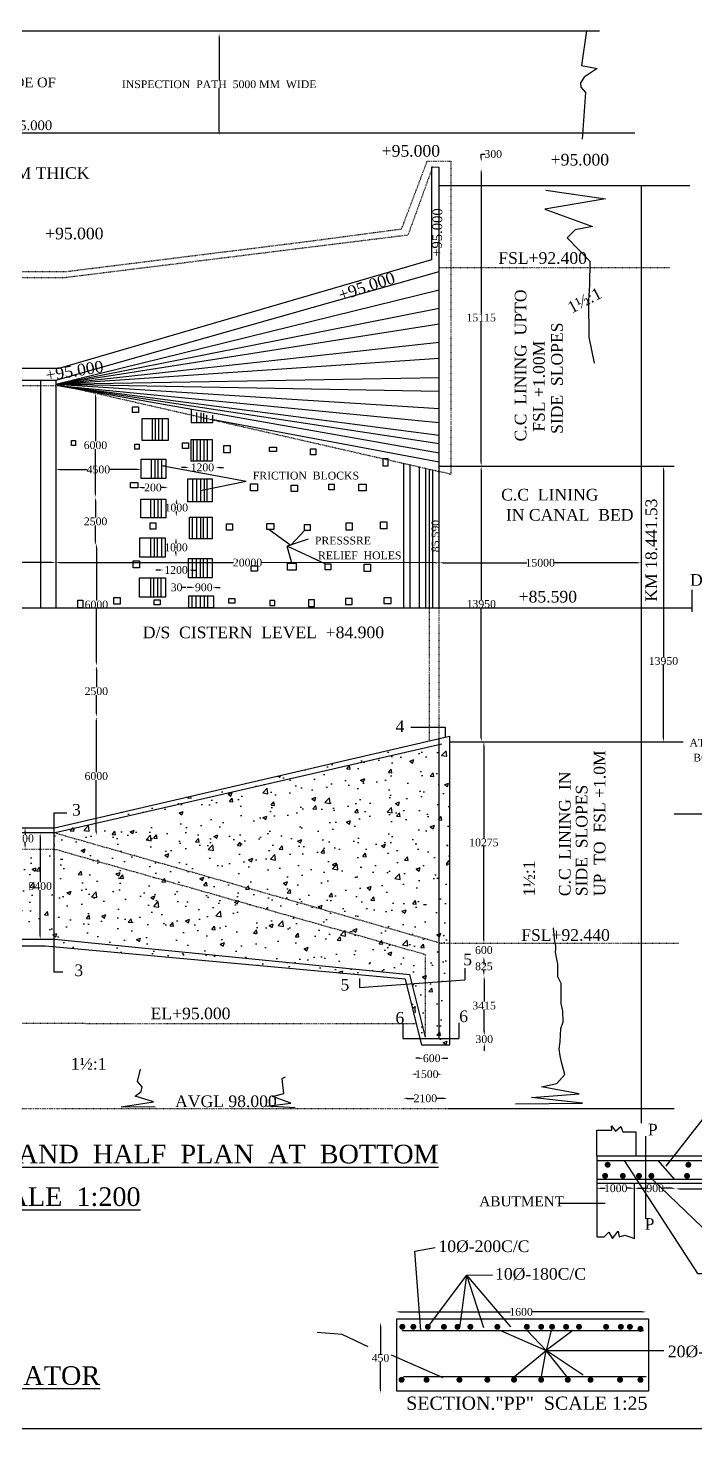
# Model space of a CAD drawing. Header units: millimetres. Extents: x 4336 to 90516, y 1888 to 56787.
# Drawn here: x 29597 to 46788, y 1888 to 37980 of the extents above; entities that cross this region are included whole.
import ezdxf

# ---------------------------------------------------------------- set-up
doc = ezdxf.new("R2010")
doc.units = ezdxf.units.MM
doc.header["$MEASUREMENT"] = 0
doc.header["$PDMODE"] = 66
doc.header["$PDSIZE"] = 170
doc.linetypes.add('ACAD_ISO03W100', pattern=[30, 12, -18])
for name, color, linetype in [('DIM', 5, 'Continuous'), ('DOT LINE', 3, 'ACAD_ISO03W100'), ('DWG. LINE', 1, 'Continuous'), ('HATCH', 2, 'Continuous'), ('TEXT', 7, 'Continuous')]:
    doc.layers.add(name, color=color, linetype=linetype)
doc.layers.add('TITLE', color=7, linetype='Continuous', lineweight=30)
doc.styles.get("Standard").update_dxf_attribs({"font": 'TIMES.TTF', "height": 200})
doc.dimstyles.get("Standard").update_dxf_attribs({"dimtxt": 200, "dimasz": 100, "dimexe": 0.18, "dimexo": 0.0625, "dimgap": 0.09, "dimtad": 0, "dimtih": 1, "dimtoh": 1, "dimdec": 1, "dimzin": 0, "dimdsep": 46, "dimtxsty": 'Standard', "dimcen": 0.09, "dimse1": 1, "dimse2": 1, "dimclrd": 5, "dimclre": 5, "dimclrt": 4, "dimadec": 0, "dimazin": 0, "dimtfac": 1, "dimtdec": 1, "dimtofl": 0, "dimtmove": 0, "dimatfit": 3, "dimfxl": 1, "dimtolj": 1, "dimtzin": 0, "dimarcsym": 0})

# ---------------------------------------------------------------- blocks, each defined once
blk = doc.blocks.new('*D50')
at = {"layer": 'Defpoints', "color": 0}
for p in [(26978, 24207), (30310, 24212), (30310, 24212)]:
    blk.add_point(p, dxfattribs=at)
at = {"layer": 'DIM', "color": 5, "lineweight": -2}
for p, q in [((27078, 24207), (28361, 24209)), ((30211, 24211), (28928, 24210))]:
    blk.add_line(p, q, dxfattribs=at)
at = {"layer": 'DIM', "color": 5}
for points in [[(27078, 24224), (27079, 24190), (26978, 24207)], [(30210, 24228), (30211, 24195), (30310, 24212)]]:
    blk.add_solid(points, dxfattribs=at)
at = {"layer": 'DIM', "color": 4, "insert": (28644, 24209), "char_height": 200, "attachment_point": 5}
blk.add_mtext('\\A1;6980', dxfattribs=at)
blk = doc.blocks.new('*D67')
at = {"layer": 'Defpoints', "color": 0}
for p in [(29520, 17374), (29521, 16829), (29522, 16829)]:
    blk.add_point(p, dxfattribs=at)
at = {"layer": 'DIM', "color": 5, "lineweight": -2}
for p, q in [((29520, 17274), (29520, 17203)), ((29521, 16929), (29521, 17000))]:
    blk.add_line(p, q, dxfattribs=at)
at = {"layer": 'DIM', "color": 5}
for points in [[(29536, 17274), (29503, 17274), (29519, 17374)], [(29538, 16929), (29504, 16929), (29521, 16829)]]:
    blk.add_solid(points, dxfattribs=at)
at = {"layer": 'DIM', "color": 4, "insert": (29520, 17101), "char_height": 200, "attachment_point": 5}
blk.add_mtext('\\A1;600', dxfattribs=at)
blk = doc.blocks.new('*D68')
at = {"layer": 'Defpoints', "color": 0}
for p in [(29909, 17244), (29910, 14503), (29910, 14503)]:
    blk.add_point(p, dxfattribs=at)
at = {"layer": 'DIM', "color": 5, "lineweight": -2}
for p, q in [((29909, 17143), (29909, 15975)), ((29910, 14603), (29909, 15772))]:
    blk.add_line(p, q, dxfattribs=at)
at = {"layer": 'DIM', "color": 5}
for points in [[(29925, 17143), (29892, 17143), (29909, 17244)], [(29926, 14603), (29893, 14603), (29910, 14503)]]:
    blk.add_solid(points, dxfattribs=at)
at = {"layer": 'DIM', "color": 4, "insert": (29909, 15873), "char_height": 200, "attachment_point": 5}
blk.add_mtext('\\A1;5400', dxfattribs=at)
blk = doc.blocks.new('*D69')
at = {"layer": 'Defpoints', "color": 0}
for p in [(30310, 26607), (32506, 26606), (32506, 26606)]:
    blk.add_point(p, dxfattribs=at)
at = {"layer": 'DIM', "color": 5, "lineweight": -2}
for p, q in [((30410, 26607), (31121, 26607)), ((32406, 26606), (31696, 26606))]:
    blk.add_line(p, q, dxfattribs=at)
at = {"layer": 'DIM', "color": 5}
for points in [[(30411, 26624), (30410, 26591), (30310, 26607)], [(32406, 26623), (32406, 26589), (32506, 26606)]]:
    blk.add_solid(points, dxfattribs=at)
at = {"layer": 'DIM', "color": 4, "insert": (31408, 26607), "char_height": 200, "attachment_point": 5}
blk.add_mtext('\\A1;4500', dxfattribs=at)
blk = doc.blocks.new('*D70')
at = {"layer": 'Defpoints', "color": 0}
for p in [(31332, 28575), (31332, 25888), (31332, 25888)]:
    blk.add_point(p, dxfattribs=at)
at = {"layer": 'DIM', "color": 5, "lineweight": -2}
for p, q in [((31332, 28475), (31332, 27333)), ((31332, 25988), (31332, 27130))]:
    blk.add_line(p, q, dxfattribs=at)
at = {"layer": 'DIM', "color": 5}
for points in [[(31315, 28475), (31348, 28475), (31332, 28575)], [(31315, 25988), (31348, 25988), (31332, 25888)]]:
    blk.add_solid(points, dxfattribs=at)
at = {"layer": 'DIM', "color": 4, "insert": (31332, 27232), "char_height": 200, "attachment_point": 5}
blk.add_mtext('\\A1;6000', dxfattribs=at)
blk = doc.blocks.new('*D71')
at = {"layer": 'Defpoints', "color": 0}
for p in [(31332, 25888), (31332, 24650), (31336, 24650)]:
    blk.add_point(p, dxfattribs=at)
at = {"layer": 'DIM', "color": 5, "lineweight": -2}
for p, q in [((31336, 25788), (31336, 25371)), ((31336, 24750), (31336, 25167))]:
    blk.add_line(p, q, dxfattribs=at)
at = {"layer": 'DIM', "color": 5}
for points in [[(31319, 25788), (31353, 25788), (31336, 25888)], [(31319, 24750), (31353, 24750), (31336, 24650)]]:
    blk.add_solid(points, dxfattribs=at)
at = {"layer": 'DIM', "color": 4, "insert": (31336, 25269), "char_height": 200, "attachment_point": 5}
blk.add_mtext('\\A1;2500', dxfattribs=at)
blk = doc.blocks.new('*D72')
at = {"layer": 'Defpoints', "color": 0}
for p in [(31344, 24700), (31344, 21552), (31356, 21552)]:
    blk.add_point(p, dxfattribs=at)
at = {"layer": 'DIM', "color": 5, "lineweight": -2}
for p, q in [((31356, 24600), (31356, 23228)), ((31356, 21652), (31356, 23024))]:
    blk.add_line(p, q, dxfattribs=at)
at = {"layer": 'DIM', "color": 5}
for points in [[(31339, 24600), (31372, 24600), (31356, 24700)], [(31339, 21652), (31372, 21652), (31356, 21552)]]:
    blk.add_solid(points, dxfattribs=at)
at = {"layer": 'DIM', "color": 4, "insert": (31356, 23126), "char_height": 200, "attachment_point": 5}
blk.add_mtext('\\A1;6000', dxfattribs=at)
blk = doc.blocks.new('*D73')
at = {"layer": 'Defpoints', "color": 0}
for p in [(31356, 21552), (31355, 20235), (31356, 20235)]:
    blk.add_point(p, dxfattribs=at)
at = {"layer": 'DIM', "color": 5, "lineweight": -2}
for p, q in [((31355, 21452), (31355, 20996)), ((31355, 20335), (31355, 20792))]:
    blk.add_line(p, q, dxfattribs=at)
at = {"layer": 'DIM', "color": 5}
for points in [[(31339, 21452), (31372, 21452), (31355, 21552)], [(31339, 20335), (31372, 20335), (31355, 20235)]]:
    blk.add_solid(points, dxfattribs=at)
at = {"layer": 'DIM', "color": 4, "insert": (31355, 20894), "char_height": 200, "attachment_point": 5}
blk.add_mtext('\\A1;2500', dxfattribs=at)
blk = doc.blocks.new('*D74')
at = {"layer": 'Defpoints', "color": 0}
for p in [(31355, 20235), (31354, 17181), (31355, 17181)]:
    blk.add_point(p, dxfattribs=at)
at = {"layer": 'DIM', "color": 5, "lineweight": -2}
for p, q in [((31354, 20135), (31354, 18810)), ((31354, 17281), (31354, 18606))]:
    blk.add_line(p, q, dxfattribs=at)
at = {"layer": 'DIM', "color": 5}
for points in [[(31337, 20135), (31371, 20135), (31354, 20235)], [(31337, 17281), (31371, 17281), (31354, 17181)]]:
    blk.add_solid(points, dxfattribs=at)
at = {"layer": 'DIM', "color": 4, "insert": (31354, 18708), "char_height": 200, "attachment_point": 5}
blk.add_mtext('\\A1;6000', dxfattribs=at)
blk = doc.blocks.new('*D75')
at = {"layer": 'Defpoints', "color": 0}
for p in [(33084, 24016), (33728, 24015), (33728, 24015)]:
    blk.add_point(p, dxfattribs=at)
at = {"layer": 'DIM', "color": 5, "lineweight": -2}
for p, q in [((32984, 24017), (32884, 24017)), ((33828, 24015), (33928, 24015))]:
    blk.add_line(p, q, dxfattribs=at)
at = {"layer": 'DIM', "color": 5}
for points in [[(32984, 24033), (32984, 24000), (33084, 24016)], [(33828, 24032), (33828, 23998), (33728, 24015)]]:
    blk.add_solid(points, dxfattribs=at)
at = {"layer": 'DIM', "color": 4, "insert": (33406, 24016), "char_height": 200, "attachment_point": 5}
blk.add_mtext('\\A1;1200', dxfattribs=at)
blk = doc.blocks.new('*D76')
at = {"layer": 'Defpoints', "color": 0}
for p in [(33129, 24849), (33405, 24849), (33129, 24350)]:
    blk.add_point(p, dxfattribs=at)
at = {"layer": 'DIM', "color": 5, "lineweight": -2}
for p, q in [((33405, 24749), (33405, 24701)), ((33405, 24450), (33405, 24498))]:
    blk.add_line(p, q, dxfattribs=at)
at = {"layer": 'DIM', "color": 5}
for points in [[(33388, 24749), (33421, 24749), (33405, 24849)], [(33388, 24450), (33421, 24450), (33405, 24350)]]:
    blk.add_solid(points, dxfattribs=at)
at = {"layer": 'DIM', "color": 4, "insert": (33405, 24599), "char_height": 200, "attachment_point": 5}
blk.add_mtext('\\A1;1000', dxfattribs=at)
blk = doc.blocks.new('*D77')
at = {"layer": 'Defpoints', "color": 0}
for p in [(33276, 25852), (33414, 25852), (33276, 25395)]:
    blk.add_point(p, dxfattribs=at)
at = {"layer": 'DIM', "color": 5, "lineweight": -2}
for p, q in [((33414, 25752), (33414, 25725)), ((33414, 25495), (33414, 25522))]:
    blk.add_line(p, q, dxfattribs=at)
at = {"layer": 'DIM', "color": 5}
for points in [[(33397, 25752), (33430, 25752), (33414, 25852)], [(33397, 25495), (33430, 25495), (33414, 25395)]]:
    blk.add_solid(points, dxfattribs=at)
at = {"layer": 'DIM', "color": 4, "insert": (33414, 25624), "char_height": 200, "attachment_point": 5}
blk.add_mtext('\\A1;1000', dxfattribs=at)
blk = doc.blocks.new('*D78')
at = {"layer": 'Defpoints', "color": 0}
for p in [(32423, 26148), (33199, 26148), (33199, 26141)]:
    blk.add_point(p, dxfattribs=at)
at = {"layer": 'DIM', "color": 5, "lineweight": -2}
for p, q in [((32523, 26141), (32598, 26141)), ((33099, 26141), (33024, 26141))]:
    blk.add_line(p, q, dxfattribs=at)
at = {"layer": 'DIM', "color": 5}
for points in [[(32523, 26158), (32523, 26125), (32423, 26141)], [(33099, 26158), (33099, 26125), (33199, 26141)]]:
    blk.add_solid(points, dxfattribs=at)
at = {"layer": 'DIM', "color": 4, "insert": (32811, 26141), "char_height": 200, "attachment_point": 5}
blk.add_mtext('\\A1;200', dxfattribs=at)
blk = doc.blocks.new('*D79')
at = {"layer": 'Defpoints', "color": 0}
for p in [(33743, 26657), (34426, 26660), (34426, 26657)]:
    blk.add_point(p, dxfattribs=at)
at = {"layer": 'DIM', "color": 5, "lineweight": -2}
for p, q in [((33643, 26660), (33543, 26660)), ((34526, 26660), (34626, 26660))]:
    blk.add_line(p, q, dxfattribs=at)
at = {"layer": 'DIM', "color": 5}
for points in [[(33643, 26677), (33643, 26643), (33743, 26660)], [(34526, 26677), (34526, 26643), (34426, 26660)]]:
    blk.add_solid(points, dxfattribs=at)
at = {"layer": 'DIM', "color": 4, "insert": (34084, 26660), "char_height": 200, "attachment_point": 5}
blk.add_mtext('\\A1;1200', dxfattribs=at)
blk = doc.blocks.new('*D80')
at = {"layer": 'Defpoints', "color": 0}
for p in [(30310, 24212), (40182, 24203), (40182, 24203)]:
    blk.add_point(p, dxfattribs=at)
at = {"layer": 'DIM', "color": 5, "lineweight": -2}
for p, q in [((30410, 24211), (34885, 24208)), ((40082, 24203), (35607, 24207))]:
    blk.add_line(p, q, dxfattribs=at)
at = {"layer": 'DIM', "color": 5}
for points in [[(30411, 24228), (30410, 24195), (30310, 24212)], [(40082, 24220), (40082, 24186), (40182, 24203)]]:
    blk.add_solid(points, dxfattribs=at)
at = {"layer": 'DIM', "color": 4, "insert": (35246, 24207), "char_height": 200, "attachment_point": 5}
blk.add_mtext('\\A1;20000', dxfattribs=at)
blk = doc.blocks.new('*D82')
at = {"layer": 'Defpoints', "color": 0}
for p in [(33657, 23572), (33896, 23572), (33896, 23569)]:
    blk.add_point(p, dxfattribs=at)
at = {"layer": 'DIM', "color": 5, "lineweight": -2}
for p, q in [((33657, 23569), (33557, 23569)), ((33796, 23569), (33757, 23569))]:
    blk.add_line(p, q, dxfattribs=at)
at = {"layer": 'DIM', "color": 5}
for points in [[(33757, 23586), (33757, 23552), (33657, 23569)], [(33796, 23586), (33796, 23552), (33896, 23569)]]:
    blk.add_solid(points, dxfattribs=at)
at = {"layer": 'DIM', "color": 4, "insert": (33420, 23569), "char_height": 200, "attachment_point": 5}
blk.add_mtext('\\A1;30', dxfattribs=at)
blk = doc.blocks.new('*D83')
at = {"layer": 'Defpoints', "color": 0}
for p in [(33896, 23569), (34344, 23569), (34344, 23569)]:
    blk.add_point(p, dxfattribs=at)
at = {"layer": 'DIM', "color": 5, "lineweight": -2}
for p, q in [((33796, 23569), (33696, 23569)), ((34444, 23569), (34544, 23569))]:
    blk.add_line(p, q, dxfattribs=at)
at = {"layer": 'DIM', "color": 5}
for points in [[(33796, 23586), (33796, 23552), (33896, 23569)], [(34444, 23586), (34444, 23552), (34344, 23569)]]:
    blk.add_solid(points, dxfattribs=at)
at = {"layer": 'DIM', "color": 4, "insert": (34120, 23569), "char_height": 200, "attachment_point": 5}
blk.add_mtext('\\A1;900', dxfattribs=at)
blk = doc.blocks.new('*D84')
at = {"layer": 'Defpoints', "color": 0}
for p in [(41249, 34533), (41249, 34349), (41260, 34533)]:
    blk.add_point(p, dxfattribs=at)
at = {"layer": 'DIM', "color": 5, "lineweight": -2}
for p, q in [((41260, 34633), (41260, 34733)), ((41260, 34733), (41360, 34733)), ((41260, 34249), (41260, 34149))]:
    blk.add_line(p, q, dxfattribs=at)
at = {"layer": 'DIM', "color": 5}
for points in [[(41244, 34633), (41277, 34633), (41260, 34533)], [(41244, 34249), (41277, 34249), (41260, 34349)]]:
    blk.add_solid(points, dxfattribs=at)
at = {"layer": 'DIM', "color": 4, "insert": (41571, 34733), "char_height": 200, "attachment_point": 5}
blk.add_mtext('\\A1;300', dxfattribs=at)
blk = doc.blocks.new('*D85')
at = {"layer": 'Defpoints', "color": 0}
for p in [(41260, 34349), (41260, 26693), (41260, 26693)]:
    blk.add_point(p, dxfattribs=at)
at = {"layer": 'DIM', "color": 5, "lineweight": -2}
for p, q in [((41260, 34249), (41260, 30623)), ((41260, 26793), (41260, 30419))]:
    blk.add_line(p, q, dxfattribs=at)
at = {"layer": 'DIM', "color": 5}
for points in [[(41244, 34249), (41277, 34249), (41260, 34349)], [(41244, 26793), (41277, 26793), (41260, 26693)]]:
    blk.add_solid(points, dxfattribs=at)
at = {"layer": 'DIM', "color": 4, "insert": (41260, 30521), "char_height": 200, "attachment_point": 5}
blk.add_mtext('\\A1;15115', dxfattribs=at)
blk = doc.blocks.new('*D86')
at = {"layer": 'Defpoints', "color": 0}
for p in [(41260, 26693), (41263, 19592), (41263, 19592)]:
    blk.add_point(p, dxfattribs=at)
at = {"layer": 'DIM', "color": 5, "lineweight": -2}
for p, q in [((41260, 26593), (41262, 23245)), ((41263, 19692), (41262, 23040))]:
    blk.add_line(p, q, dxfattribs=at)
at = {"layer": 'DIM', "color": 5}
for points in [[(41277, 26593), (41244, 26593), (41260, 26693)], [(41279, 19692), (41246, 19692), (41263, 19592)]]:
    blk.add_solid(points, dxfattribs=at)
at = {"layer": 'DIM', "color": 4, "insert": (41262, 23142), "char_height": 200, "attachment_point": 5}
blk.add_mtext('\\A1;13950', dxfattribs=at)
blk = doc.blocks.new('*D87')
at = {"layer": 'Defpoints', "color": 0}
for p in [(41263, 19592), (41263, 14402), (41330, 14402)]:
    blk.add_point(p, dxfattribs=at)
at = {"layer": 'DIM', "color": 5, "lineweight": -2}
for p, q in [((41331, 19492), (41330, 17099)), ((41330, 14502), (41330, 16895))]:
    blk.add_line(p, q, dxfattribs=at)
at = {"layer": 'DIM', "color": 5}
for points in [[(41314, 19492), (41347, 19492), (41331, 19592)], [(41314, 14502), (41347, 14502), (41330, 14402)]]:
    blk.add_solid(points, dxfattribs=at)
at = {"layer": 'DIM', "color": 4, "insert": (41330, 16997), "char_height": 200, "attachment_point": 5}
blk.add_mtext('\\A1;10275', dxfattribs=at)
blk = doc.blocks.new('*D88')
at = {"layer": 'Defpoints', "color": 0}
for p in [(39774, 11433), (40200, 11437), (40200, 11433)]:
    blk.add_point(p, dxfattribs=at)
at = {"layer": 'DIM', "color": 5, "lineweight": -2}
for p, q in [((39674, 11437), (39574, 11437)), ((40300, 11437), (40400, 11437))]:
    blk.add_line(p, q, dxfattribs=at)
at = {"layer": 'DIM', "color": 5}
for points in [[(39674, 11453), (39674, 11420), (39774, 11437)], [(40300, 11453), (40300, 11420), (40200, 11437)]]:
    blk.add_solid(points, dxfattribs=at)
at = {"layer": 'DIM', "color": 4, "insert": (39987, 11437), "char_height": 200, "attachment_point": 5}
blk.add_mtext('\\A1;600', dxfattribs=at)
blk = doc.blocks.new('*D89')
at = {"layer": 'Defpoints', "color": 0}
for p in [(39471, 11032), (40249, 11032), (40249, 11028)]:
    blk.add_point(p, dxfattribs=at)
at = {"layer": 'DIM', "color": 5, "lineweight": -2}
for p, q in [((39571, 11028), (39587, 11028)), ((40149, 11028), (40133, 11028))]:
    blk.add_line(p, q, dxfattribs=at)
at = {"layer": 'DIM', "color": 5}
for points in [[(39571, 11045), (39571, 11012), (39471, 11028)], [(40149, 11045), (40149, 11012), (40249, 11028)]]:
    blk.add_solid(points, dxfattribs=at)
at = {"layer": 'DIM', "color": 4, "insert": (39860, 11028), "char_height": 200, "attachment_point": 5}
blk.add_mtext('\\A1;1500', dxfattribs=at)
blk = doc.blocks.new('*D90')
at = {"layer": 'Defpoints', "color": 0}
for p in [(39256, 10405), (40392, 10405), (40392, 10405)]:
    blk.add_point(p, dxfattribs=at)
at = {"layer": 'DIM', "color": 5, "lineweight": -2}
for p, q in [((39356, 10405), (39537, 10405)), ((40292, 10405), (40111, 10405))]:
    blk.add_line(p, q, dxfattribs=at)
at = {"layer": 'DIM', "color": 5}
for points in [[(39356, 10422), (39356, 10388), (39256, 10405)], [(40292, 10422), (40292, 10388), (40392, 10405)]]:
    blk.add_solid(points, dxfattribs=at)
at = {"layer": 'DIM', "color": 4, "insert": (39824, 10405), "char_height": 200, "attachment_point": 5}
blk.add_mtext('\\A1;2100', dxfattribs=at)
blk = doc.blocks.new('*D91')
at = {"layer": 'Defpoints', "color": 0}
for p in [(41330, 14402), (41329, 14051), (41330, 14051)]:
    blk.add_point(p, dxfattribs=at)
at = {"layer": 'DIM', "color": 5, "lineweight": -2}
for p, q in [((41329, 14502), (41329, 14602)), ((41329, 13951), (41329, 13851))]:
    blk.add_line(p, q, dxfattribs=at)
at = {"layer": 'DIM', "color": 5}
for points in [[(41313, 14502), (41346, 14502), (41329, 14402)], [(41313, 13951), (41346, 13951), (41329, 14051)]]:
    blk.add_solid(points, dxfattribs=at)
at = {"layer": 'DIM', "color": 4, "insert": (41329, 14226), "char_height": 200, "attachment_point": 5}
blk.add_mtext('\\A1;600', dxfattribs=at)
blk = doc.blocks.new('*D92')
at = {"layer": 'Defpoints', "color": 0}
for p in [(41329, 14051), (41329, 13560), (41330, 13560)]:
    blk.add_point(p, dxfattribs=at)
at = {"layer": 'DIM', "color": 5, "lineweight": -2}
for p, q in [((41330, 13951), (41330, 13907)), ((41330, 13660), (41330, 13704))]:
    blk.add_line(p, q, dxfattribs=at)
at = {"layer": 'DIM', "color": 5}
for points in [[(41314, 13951), (41347, 13951), (41330, 14051)], [(41314, 13660), (41347, 13660), (41330, 13560)]]:
    blk.add_solid(points, dxfattribs=at)
at = {"layer": 'DIM', "color": 4, "insert": (41330, 13806), "char_height": 200, "attachment_point": 5}
blk.add_mtext('\\A1;825', dxfattribs=at)
blk = doc.blocks.new('*D93')
at = {"layer": 'Defpoints', "color": 0}
for p in [(41330, 13560), (41330, 12033), (41336, 12033)]:
    blk.add_point(p, dxfattribs=at)
at = {"layer": 'DIM', "color": 5, "lineweight": -2}
for p, q in [((41336, 13460), (41336, 12898)), ((41336, 12133), (41336, 12695))]:
    blk.add_line(p, q, dxfattribs=at)
at = {"layer": 'DIM', "color": 5}
for points in [[(41319, 13460), (41352, 13460), (41336, 13560)], [(41319, 12133), (41352, 12133), (41336, 12033)]]:
    blk.add_solid(points, dxfattribs=at)
at = {"layer": 'DIM', "color": 4, "insert": (41336, 12796), "char_height": 200, "attachment_point": 5}
blk.add_mtext('\\A1;3415', dxfattribs=at)
blk = doc.blocks.new('*D94')
at = {"layer": 'Defpoints', "color": 0}
for p in [(41336, 12033), (41336, 11828), (41340, 11828)]:
    blk.add_point(p, dxfattribs=at)
at = {"layer": 'DIM', "color": 5, "lineweight": -2}
for p, q in [((41340, 12133), (41340, 12233)), ((41340, 11728), (41340, 11628))]:
    blk.add_line(p, q, dxfattribs=at)
at = {"layer": 'DIM', "color": 5}
for points in [[(41324, 12133), (41357, 12133), (41340, 12033)], [(41324, 11728), (41357, 11728), (41340, 11828)]]:
    blk.add_solid(points, dxfattribs=at)
at = {"layer": 'DIM', "color": 4, "insert": (41340, 11930), "char_height": 200, "attachment_point": 5}
blk.add_mtext('\\A1;300', dxfattribs=at)
blk = doc.blocks.new('*D95')
at = {"layer": 'Defpoints', "color": 0}
for p in [(40182, 24203), (45377, 24203), (45377, 24203)]:
    blk.add_point(p, dxfattribs=at)
at = {"layer": 'DIM', "color": 5, "lineweight": -2}
for p, q in [((40282, 24203), (42433, 24203)), ((45277, 24203), (43126, 24203))]:
    blk.add_line(p, q, dxfattribs=at)
at = {"layer": 'DIM', "color": 5}
for points in [[(40282, 24220), (40282, 24186), (40182, 24203)], [(45277, 24220), (45277, 24186), (45377, 24203)]]:
    blk.add_solid(points, dxfattribs=at)
at = {"layer": 'DIM', "color": 4, "insert": (42780, 24203), "char_height": 200, "attachment_point": 5}
blk.add_mtext('\\A1;15000', dxfattribs=at)
blk = doc.blocks.new('*D96')
at = {"layer": 'Defpoints', "color": 0}
for p in [(34513, 37841), (34516, 35219), (34518, 35219)]:
    blk.add_point(p, dxfattribs=at)
at = {"layer": 'DIM', "color": 5, "lineweight": -2}
for p, q in [((34515, 37741), (34516, 36632)), ((34518, 35319), (34517, 36428))]:
    blk.add_line(p, q, dxfattribs=at)
at = {"layer": 'DIM', "color": 5}
for points in [[(34532, 37741), (34499, 37741), (34515, 37841)], [(34534, 35319), (34501, 35319), (34518, 35219)]]:
    blk.add_solid(points, dxfattribs=at)
at = {"layer": 'DIM', "color": 4, "insert": (34516, 36530), "char_height": 200, "attachment_point": 5}
blk.add_mtext('\\A1;INSPECTION  PATH  5000 MM  WIDE', dxfattribs=at)
blk = doc.blocks.new('*D97')
at = {"layer": 'Defpoints', "color": 0}
for p in [(45910, 26693), (45908, 19592), (45951, 19592)]:
    blk.add_point(p, dxfattribs=at)
at = {"layer": 'DIM', "color": 5, "lineweight": -2}
for p, q in [((45953, 26593), (45951, 21774)), ((45951, 19692), (45951, 21570))]:
    blk.add_line(p, q, dxfattribs=at)
at = {"layer": 'DIM', "color": 5}
for points in [[(45936, 26593), (45969, 26593), (45953, 26693)], [(45934, 19692), (45967, 19692), (45951, 19592)]]:
    blk.add_solid(points, dxfattribs=at)
at = {"layer": 'DIM', "color": 4, "insert": (45951, 21672), "char_height": 200, "attachment_point": 5}
blk.add_mtext('\\A1;13950', dxfattribs=at)
blk = doc.blocks.new('*D105')
at = {"layer": 'Defpoints', "color": 0}
for p in [(38602, 4627), (38668, 4627), (38602, 2810)]:
    blk.add_point(p, dxfattribs=at)
at = {"layer": 'DIM', "color": 5, "lineweight": -2}
for p, q in [((38668, 4527), (38668, 3820)), ((38668, 2910), (38668, 3617))]:
    blk.add_line(p, q, dxfattribs=at)
at = {"layer": 'DIM', "color": 5}
for points in [[(38652, 4527), (38685, 4527), (38668, 4627)], [(38652, 2910), (38685, 2910), (38668, 2810)]]:
    blk.add_solid(points, dxfattribs=at)
at = {"layer": 'DIM', "color": 4, "insert": (38668, 3718), "char_height": 200, "attachment_point": 5}
blk.add_mtext('\\A1;450', dxfattribs=at)
blk = doc.blocks.new('*D106')
at = {"layer": 'Defpoints', "color": 0}
for p in [(39067, 4924), (45507, 4924), (45507, 4904)]:
    blk.add_point(p, dxfattribs=at)
at = {"layer": 'DIM', "color": 5, "lineweight": -2}
for p, q in [((39167, 4904), (42014, 4904)), ((45407, 4904), (42560, 4904))]:
    blk.add_line(p, q, dxfattribs=at)
at = {"layer": 'DIM', "color": 5}
for points in [[(39167, 4920), (39167, 4887), (39067, 4904)], [(45407, 4920), (45407, 4887), (45507, 4904)]]:
    blk.add_solid(points, dxfattribs=at)
at = {"layer": 'DIM', "color": 4, "insert": (42287, 4904), "char_height": 200, "attachment_point": 5}
blk.add_mtext('\\A1;1600', dxfattribs=at)
blk = doc.blocks.new('*D107')
at = {"layer": 'Defpoints', "color": 0}
for p in [(44238, 8088), (45206, 8089), (45206, 8089)]:
    blk.add_point(p, dxfattribs=at)
at = {"layer": 'DIM', "color": 5, "lineweight": -2}
for p, q in [((44338, 8088), (44449, 8088)), ((45106, 8089), (44995, 8088))]:
    blk.add_line(p, q, dxfattribs=at)
at = {"layer": 'DIM', "color": 5}
for points in [[(44338, 8104), (44338, 8071), (44238, 8088)], [(45106, 8105), (45106, 8072), (45206, 8089)]]:
    blk.add_solid(points, dxfattribs=at)
at = {"layer": 'DIM', "color": 4, "insert": (44722, 8088), "char_height": 200, "attachment_point": 5}
blk.add_mtext('\\A1;1000', dxfattribs=at)
blk = doc.blocks.new('*D108')
at = {"layer": 'Defpoints', "color": 0}
for p in [(45206, 8089), (46270, 8089), (46270, 8089)]:
    blk.add_point(p, dxfattribs=at)
at = {"layer": 'DIM', "color": 5, "lineweight": -2}
for p, q in [((45306, 8089), (45527, 8089)), ((46170, 8089), (45948, 8089))]:
    blk.add_line(p, q, dxfattribs=at)
at = {"layer": 'DIM', "color": 5}
for points in [[(45306, 8105), (45306, 8072), (45206, 8089)], [(46170, 8105), (46170, 8072), (46270, 8089)]]:
    blk.add_solid(points, dxfattribs=at)
at = {"layer": 'DIM', "color": 4, "insert": (45738, 8089), "char_height": 200, "attachment_point": 5}
blk.add_mtext('\\A1;900', dxfattribs=at)
blk = doc.blocks.new('*D109')
at = {"layer": 'Defpoints', "color": 0}
for p in [(46270, 8089), (50213, 8089), (50213, 8072)]:
    blk.add_point(p, dxfattribs=at)
at = {"layer": 'DIM', "color": 5, "lineweight": -2}
for p, q in [((46370, 8072), (47954, 8072)), ((50113, 8072), (48529, 8072))]:
    blk.add_line(p, q, dxfattribs=at)
at = {"layer": 'DIM', "color": 5}
for points in [[(46370, 8089), (46370, 8056), (46270, 8072)], [(50113, 8089), (50113, 8056), (50213, 8072)]]:
    blk.add_solid(points, dxfattribs=at)
at = {"layer": 'DIM', "color": 4, "insert": (48242, 8072), "char_height": 200, "attachment_point": 5}
blk.add_mtext('\\A1;4200', dxfattribs=at)

msp = doc.modelspace()

# ---------------------------------------------------------------- hatches: boundary and pattern name
at = {"layer": 'HATCH'}
h = msp.add_hatch(dxfattribs=at)
h.set_pattern_fill('AR-CONC', color=256, scale=150, style=0)
h.paths.add_polyline_path([(40448.51, 19735.74), (30280.52, 17374.29), (30256.66, 17374.29), (30256.66, 17243.5), (30295.91, 17243.5), (40234.96, 14402.02), (40448.51, 14402.02)])
h.paths.add_polyline_path([(30295.91, 17243.5), (30256.66, 17243.5), (30256.66, 16828.68), (30277, 16828.68), (39818.59, 14115.46), (39818.59, 11983.92), (39414.77, 13599.75), (30285.13, 14503.26), (30256.66, 14503.26), (30256.66, 14305.99), (39316.41, 13472.99), (39731.42, 11778.7), (40448.51, 11778.7), (40448.51, 14402.02), (40234.96, 14402.02)])
h = msp.add_hatch(dxfattribs=at)
h.set_pattern_fill('AR-CONC', color=256, scale=150, style=0)
h.paths.add_polyline_path([(25154.47, 16828.68), (24603.51, 16828.68), (23810.05, 16828.68), (24959.31, 14468.61), (25154.47, 14468.61)])
h.paths.add_polyline_path([(26773.23, 16828.68), (26141.5, 16828.68), (26141.5, 16625.59), (25364.5, 16625.59), (25364.5, 14468.61), (25981.95, 14468.61), (25981.95, 14503.26), (26773.23, 14503.26)])
h.paths.add_polyline_path([(30277, 16828.68), (26773.23, 16828.68), (26773.23, 14503.26), (30285.13, 14503.26), (39414.77, 13599.75), (39818.59, 11983.92), (39818.59, 14115.46)])
h.paths.add_polyline_path([(23952.66, 16144.11), (24618.63, 16144.11), (24618.63, 15840.65), (23952.66, 15840.65)], flags=25)
h.paths.add_polyline_path([(25063.49, 16007.79), (25729.46, 16007.79), (25729.46, 15704.33), (25063.49, 15704.33)], flags=9)
h.paths.add_polyline_path([(24500.44, 16626.62), (26010.39, 16626.62), (26010.39, 17084.73), (24500.44, 17084.73)], flags=9)
h.paths.add_polyline_path([(28699.35, 16001.8), (29366.76, 16001.8), (29366.76, 15698.34), (28699.35, 15698.34)], flags=24)

# ---------------------------------------------------------------- linework, layer by layer
at = {"layer": 'DIM'}
for points in [[(46231.5, 17732.07), (90516.43, 17732.07)], [(42934.63, 3906.85), (45962.11, 3906.85)]]:
    msp.add_lwpolyline(points, dxfattribs=at)
at = {"layer": 'DOT LINE'}
for points in [[(22834.27, 34321.18), (23725, 31379), (24593.5, 31379), (24593.5, 31709), (30595.5, 31709), (36818.5, 32486), (39212.5, 32805.5), (39870.5, 34545.5), (40480, 34545.5), (40480, 26479), (40270, 26535.5)], [(40006, 34391.5), (39375.5, 32644), (30549.5, 31547.5), (26015.5, 31547.5)], [(40181.91, 31812.86), (46109.69, 31812.86)], [(23262.5, 28769), (30388.5, 28769)], [(30310.5, 28808.17), (40270, 26535.5)], [(39931.67, 19615.7), (39931.67, 23043)], [(40181.91, 19673.82), (40181.91, 23075.68)], [(30295.91, 17243.5), (40234.96, 14402.02), (46339.67, 14402.02)], [(24603.51, 16828.68), (30277, 16828.68), (39818.59, 14115.46), (39818.59, 11983.92)], [(25981.95, 12339.46), (39594.98, 12335.71)], [(4336.5, 10144.5), (40409, 10144.5), (40409, 10144.5)]]:
    msp.add_lwpolyline(points, dxfattribs=at)
at = {"layer": 'DWG. LINE'}
for points in [[(17299.98, 37904.77), (44305.25, 37904.77)], [(43970.87, 37904.77), (43839.67, 37012.61), (44248.64, 36936), (43907.83, 36714.67), (43820.27, 36564.6), (43828.79, 36453.94), (43941.69, 36317.74), (43861.99, 35115.06)], [(20876.33, 34424.98), (24079.09, 34424.98), (24538.2, 34554.77), (25446.25, 34780.45), (26139.87, 35282.44), (45214.21, 35282.44)], [(40181.91, 23049.44), (40181.91, 34386.52), (40006, 34391.5), (39983.25, 34391.5), (39983.25, 32011.38), (30387.73, 29205.85), (26140.6, 29205.85)], [(40181.91, 33924.77), (46629.79, 33924.77)], [(45377.37, 33924.77), (45377.37, 9770.11)], [(30310.5, 28907), (40181.91, 31706.74)], [(30310.5, 28808.17), (40181.91, 31234.37)], [(30310.5, 28808.17), (40181.91, 30762.03)], [(30310.5, 28808.17), (40181.91, 30358.92)], [(30310.5, 28808.17), (40181.91, 30358.92)], [(30310.5, 28808.17), (40181.91, 29890.96)], [(30310.5, 28808.17), (40181.91, 29476.28)], [(25783.5, 28907), (30310.5, 28907), (30310.5, 23043)], [(29913.5, 28907), (29913.5, 23043)], [(30310.5, 28808.17), (40181.91, 28975.27)], [(30310.5, 28808.17), (40181.91, 28620.14)], [(30310.5, 28808.17), (40181.91, 28174.96)], [(30362.19, 28769), (40181.91, 27817.69)], [(30362.19, 28769), (40181.91, 27490.41)], [(30362.19, 28769), (40181.91, 27279.77)], [(30362.19, 28769), (40181.91, 27031.48)], [(33799.16, 28160.85), (33799.16, 27818.4), (34356.82, 27818.4), (34356.82, 28005.99)], [(32789.75, 27924.22), (32789.75, 27353.94)], [(32866.53, 27924.22), (32866.53, 27353.94)], [(32952.87, 27924.22), (32952.87, 27353.94)], [(33050.83, 27924.22), (33050.83, 27353.94)], [(33945.22, 27818.4), (33945.22, 28078.99)], [(34049.71, 27818.4), (34049.71, 28066.71)], [(34123.14, 27818.4), (34123.14, 28055.8)], [(34194.81, 27818.4), (34194.81, 28009.7)], [(34318.9, 27899.07), (40181.91, 26800.48)], [(33845.24, 27383.32), (33845.24, 26823.14)], [(33944.03, 27383.32), (33944.03, 26823.14)], [(34028.38, 27383.32), (34028.38, 26823.14)], [(34121.96, 27383.32), (34121.96, 26823.14)], [(34203.67, 27383.32), (34203.67, 26823.14)], [(32767.9, 26872.47), (32767.9, 26370.67)], [(32860.11, 26872.47), (32860.11, 26370.67)], [(32940.39, 26872.47), (32940.39, 26370.67)], [(33030.95, 26872.47), (33030.95, 26370.67)], [(39261.9, 26765.54), (39261.9, 23043)], [(39423.06, 26728.76), (39423.06, 23043)], [(33828.01, 26361.59), (33828.01, 25773.87)], [(33929.68, 26361.59), (33929.68, 25773.87)], [(34036.45, 26361.59), (34036.45, 25773.87)], [(34129.32, 26361.59), (34129.32, 25773.87)], [(34200.5, 26361.59), (34200.5, 25773.87)], [(39663.32, 26673.94), (39663.32, 23043)], [(39823.29, 26637.44), (39823.29, 23043)], [(39931.67, 23043), (39931.67, 26612.7)], [(40008.39, 26595.2), (40008.39, 23043)], [(40181.91, 26693.18), (46231.5, 26693.18)], [(32749.05, 25845.48), (32749.05, 25360.62)], [(32842.71, 25845.48), (32842.71, 25360.62)], [(32936.11, 25845.48), (32936.11, 25360.62)], [(33026.55, 25845.48), (33026.55, 25360.62)], [(33819.89, 25377.3), (33819.89, 24819.73)], [(33929.57, 25377.3), (33929.57, 24819.73)], [(34032.11, 25377.3), (34032.11, 24819.73)], [(34101.73, 25377.3), (34101.73, 24819.73)], [(34203.61, 25377.3), (34203.61, 24819.73)], [(32750.35, 24848.57), (32750.35, 24350.1)], [(32845.53, 24848.57), (32845.53, 24350.1)], [(32922.15, 24848.57), (32922.15, 24350.1)], [(33029.02, 24848.57), (33029.02, 24350.1)], [(33824.18, 24314.62), (33824.18, 23816.14)], [(33928.33, 24314.62), (33928.33, 23816.14)], [(34031.05, 24314.62), (34031.05, 23816.14)], [(34105.43, 24314.62), (34105.43, 23816.14)], [(34206.48, 24314.62), (34206.48, 23816.14)], [(32746.86, 23815.84), (32746.86, 23317.36)], [(32827.97, 23815.84), (32827.97, 23317.36)], [(32930.86, 23815.84), (32930.86, 23317.36)], [(33013.54, 23815.84), (33013.54, 23317.36)], [(33809.95, 23350.98), (33809.95, 23043)], [(33919.81, 23350.98), (33919.81, 23043)], [(34029.67, 23350.98), (34029.67, 23043)], [(34125.94, 23350.98), (34125.94, 23043)], [(34215.41, 23350.98), (34215.41, 23043)], [(4960.5, 23043), (46683.5, 23043)], [(21631.5, 16511.5), (23204.79, 17374.29), (30280.52, 17374.29), (40448.51, 19735.74), (40448.51, 11778.7), (39731.42, 11778.7), (39316.41, 13472.99), (30040.7, 14325.85), (26153.21, 14325.85), (26153.21, 14220.79), (25981.95, 14220.79), (25981.95, 14503.26), (30285.13, 14503.26), (39414.77, 13599.75), (39818.59, 11983.92)], [(40249.2, 19529.13), (30295.91, 17243.5), (23242.91, 17243.5), (21750.12, 16477.97), (21750.12, 11192.87), (24172.2, 11192.87), (24172.2, 14741.26), (24450.14, 14741.26), (24450.14, 14468.61), (25981.95, 14468.61)], [(40181.91, 11944.47), (40181.91, 19673.82)], [(40448.51, 19591.76), (46460.5, 19591.76)], [(30256.66, 17755.54), (30256.66, 13657.88)], [(38129.26, 13262.93), (40843.18, 13457.29)], [(39245.35, 11944.47), (40688.8, 11944.47)], [(40409, 10144.5), (46231.5, 10144.5)], [(44237.57, 8922.71), (44237.57, 9589.43), (44624.32, 9589.43), (44618.83, 9693.56), (44717.18, 9555.99), (44851.69, 9682.15), (44909.02, 9544.57), (45238.11, 9544.57), (45238.11, 8922.71)], [(45489.85, 9431.16), (45489.85, 7303.4)], [(44237.57, 8922.71), (69361.04, 8922.71), (69361.04, 6528.53), (68944.52, 6528.53), (68916.82, 6763.01), (68793.16, 6598.27), (68784.27, 6842.14), (68635.34, 6586.93), (68339.7, 6586.93), (68339.7, 8211.73)], [(44237.57, 8922.71), (44237.57, 6838.69), (44426.56, 6838.69), (44546.29, 6957.68), (44641.18, 6798.39), (44789.5, 6987.64), (44814.52, 6841.24), (44953.91, 6878.73), (45086.14, 6841.24), (45205.87, 6791.25), (45205.87, 8215.82)], [(44237.57, 8808.2), (69361.04, 8808.2)], [(45803.63, 8808.2), (46238.28, 8318.42)], [(69361.04, 8318.42), (44237.57, 8318.42)], [(69361.04, 8215.82), (44237.57, 8215.82)], [(39227.49, 4427.12), (45435.54, 4427.12)], [(40284.19, 3201.81), (38950.03, 3790.69)], [(39261.5, 3239.76), (45504.71, 3239.76)]]:
    msp.add_lwpolyline(points, dxfattribs=at)
for points in [[(32281.73, 28216.81), (32441.33, 28216.81), (32441.33, 28076.11), (32281.73, 28076.11)], [(32530.39, 27924.22), (33202.66, 27924.22), (33202.66, 27353.94), (32530.39, 27353.94)], [(30714.31, 27352.96), (30820.99, 27352.96), (30820.99, 27221.59), (30714.31, 27221.59)], [(32346.87, 27259.39), (32453.55, 27259.39), (32453.55, 27128.01), (32346.87, 27128.01)], [(33573.55, 27296.57), (33729.85, 27296.57), (33729.85, 27147.84), (33573.55, 27147.84)], [(33791.88, 27383.32), (34335.2, 27383.32), (34335.2, 26823.14), (33791.88, 26823.14)], [(34639.74, 27221.89), (34796.65, 27221.89), (34796.65, 27036.62), (34639.74, 27036.62)], [(35810.81, 27182.87), (35988.67, 27182.87), (35988.67, 27070.24), (35810.81, 27070.24)], [(36864.17, 27140.32), (37001.95, 27140.32), (37001.95, 26987.65), (36864.17, 26987.65)], [(32506.19, 26872.47), (33139.17, 26872.47), (33139.17, 26370.67), (32506.19, 26370.67)], [(38735.6, 26885.64), (38856.99, 26885.64), (38856.99, 26695.62), (38735.6, 26695.62)], [(33712.73, 26361.59), (34337.3, 26361.59), (34337.3, 25773.87), (33712.73, 25773.87)], [(32237.08, 26271.37), (32423.31, 26271.37), (32423.31, 26130.69), (32237.08, 26130.69)], [(35325.5, 26234.08), (35505.86, 26234.08), (35505.86, 26055.65), (35325.5, 26055.65)], [(36367.75, 26203.87), (36528.66, 26203.87), (36528.66, 26039.57), (36367.75, 26039.57)], [(37335.83, 26231.07), (37474.36, 26231.07), (37474.36, 26081.36), (37335.83, 26081.36)], [(38114.31, 26225.42), (38298.07, 26225.42), (38298.07, 26053.11), (38114.31, 26053.11)], [(32496.02, 25845.48), (33141.18, 25845.48), (33141.18, 25360.62), (32496.02, 25360.62)], [(33752.23, 25377.3), (34339.02, 25377.3), (34339.02, 24819.73), (33752.23, 24819.73)], [(32738.79, 25229.6), (32890.24, 25229.6), (32890.24, 25068.38), (32738.79, 25068.38)], [(34702.56, 25205.83), (34855.86, 25205.83), (34855.86, 25040.24), (34702.56, 25040.24)], [(35744.28, 25217.03), (35925.68, 25217.03), (35925.68, 25061.68), (35744.28, 25061.68)], [(36712.03, 25190.89), (36860.42, 25190.89), (36860.42, 25033.37), (36712.03, 25033.37)], [(37785.73, 25232.2), (37937.93, 25232.2), (37937.93, 25042.53), (37785.73, 25042.53)], [(38672.73, 25261.05), (38833.9, 25261.05), (38833.9, 25080.32), (38672.73, 25080.32)], [(32473.4, 24848.57), (33129.02, 24848.57), (33129.02, 24350.1), (32473.4, 24350.1)], [(32305.83, 24249.9), (32469.83, 24249.9), (32469.83, 24071.15), (32305.83, 24071.15)], [(33728.3, 24311.52), (34333.79, 24311.52), (34333.79, 23816.14), (33728.3, 23816.14)], [(36271.74, 24197.17), (36497.42, 24197.17), (36497.42, 24009.27), (36271.74, 24009.27)], [(35341.53, 24127.07), (35506.03, 24127.07), (35506.03, 23991.17), (35341.53, 23991.17)], [(37246.77, 24178.32), (37393.46, 24178.32), (37393.46, 24020.49), (37246.77, 24020.49)], [(38250.32, 24166.52), (38411.49, 24166.52), (38411.49, 23979.1), (38250.32, 23979.1)], [(32464.56, 23817.19), (33135.19, 23817.19), (33135.19, 23317.36), (32464.56, 23317.36)], [(30875.56, 23239.41), (31010.12, 23239.41), (31010.12, 23043), (30875.56, 23043)], [(31801.63, 23307.24), (31970.58, 23307.24), (31970.58, 23133.88), (31801.63, 23133.88)], [(32846.76, 23251.77), (32997.38, 23251.77), (32997.38, 23122.51), (32846.76, 23122.51)], [(33733.69, 23350.98), (34370.53, 23350.98), (34370.53, 23043), (33733.69, 23043)], [(34756.81, 23173.14), (34932.27, 23173.14), (34932.27, 23274.07), (34756.81, 23274.07)], [(35819.82, 23100.83), (35951.95, 23100.83), (35951.95, 23234.94), (35819.82, 23234.94)], [(36816.16, 23080.23), (36969.6, 23080.23), (36969.6, 23248.08), (36816.16, 23248.08)], [(37763.88, 23126.57), (37935.74, 23126.57), (37935.74, 23284.95), (37763.88, 23284.95)], [(38757.36, 23152.73), (38944.9, 23152.73), (38944.9, 23297.94), (38757.36, 23297.94)], [(39087.27, 4724.42), (45562.85, 4724.42), (45562.85, 2864.19), (39087.27, 2864.19), (39087.27, 4724.42)]]:
    msp.add_lwpolyline(points, close=True, dxfattribs=at)
at = {"layer": 'HATCH'}
for points in [[(42927.14, 33805.39), (44461.15, 33577.39), (42900.75, 33309.02), (44124.79, 32870.36), (43677.47, 32781.6), (43469.91, 32571.57), (44055.72, 31977.52), (44051.58, 31363.22), (44021.37, 30947.39), (44034.87, 30019.03), (44169.13, 29344.97)], [(42144.1, 10262.37), (43864.67, 10282.85), (42553.31, 10424.83), (43780.04, 10522.36), (42814.05, 10700.57), (43210.17, 10783.89), (43409.56, 11016.27), (43328.48, 11337.98), (43295.98, 11503.15), (43263.55, 11669.79), (43293.67, 11864.21), (43314.52, 12207.84), (43372.43, 12379.11), (43360.98, 12653.26), (43316.96, 12847.68), (43319.27, 13133.46), (43321.59, 13364.9), (43235.71, 13534.7), (43235.71, 13738.37), (43235.71, 13867.98), (43196.2, 14033.29), (43173.04, 14172.16), (43182.3, 14269.36), (43179.99, 14322.6), (43159.14, 14449.89), (43117.44, 14795.54)], [(32870.98, 10181.46), (31996.7, 10188.19), (32823.14, 10318.57), (32354.33, 10464.52), (32508.45, 10584.42), (32533.68, 10705.17), (32412.73, 10843.62), (32491.09, 11158.08)], [(36471.21, 10163.76), (35733.17, 10202.48), (36359.69, 10285.55), (35888.92, 10451.7), (36179.48, 10531.99), (36153.13, 10752.36), (36141.79, 10916.11), (36222.83, 10958.65)]]:
    msp.add_lwpolyline(points, dxfattribs=at)
at = {"layer": 'HATCH', "const_width": 75.75}
for points in [[(44476.71, 8694.58, 1), (44553.45, 8694.58, 1)], [(46555.76, 8694.58, 1), (46632.51, 8694.58, 1)], [(44411.25, 8408.52, 1), (44488, 8408.52, 1)], [(44868.27, 8408.52, 1), (44945.02, 8408.52, 1)], [(45284.6, 8408.52, 1), (45361.35, 8408.52, 1)], [(45602.97, 8408.52, 1), (45679.72, 8408.52, 1)], [(46520.69, 8408.52, 1), (46597.44, 8408.52, 1)], [(39191.72, 4520.06, 1), (39268.46, 4520.06, 1)], [(39474.86, 4520.06, 1), (39551.61, 4520.06, 1)], [(39849.25, 4520.06, 1), (39926, 4520.06, 1)], [(40262.31, 4520.06, 1), (40339.06, 4520.06, 1)], [(40613.21, 4520.06, 1), (40689.96, 4520.06, 1)], [(40944.06, 4520.06, 1), (41020.81, 4520.06, 1)], [(41639.03, 4520.06, 1), (41715.77, 4520.06, 1)], [(42397.54, 4520.06, 1), (42474.28, 4520.06, 1)], [(42766.49, 4520.06, 1), (42843.23, 4520.06, 1)], [(43047.21, 4520.06, 1), (43123.95, 4520.06, 1)], [(43407.39, 4520.06, 1), (43484.14, 4520.06, 1)], [(43740.25, 4520.06, 1), (43817, 4520.06, 1)], [(44437.04, 4520.06, 1), (44513.79, 4520.06, 1)], [(44818.02, 4520.06, 1), (44894.77, 4520.06, 1)], [(45050.62, 4520.06, 1), (45127.37, 4520.06, 1)], [(45321.32, 4465.5, 1), (45398.06, 4465.5, 1)], [(39174.05, 3154.91, 1), (39250.8, 3154.91, 1)], [(39816.66, 3154.91, 1), (39893.41, 3154.91, 1)], [(40661.88, 3154.91, 1), (40738.63, 3154.91, 1)], [(41380.63, 3154.91, 1), (41457.38, 3154.91, 1)], [(42067.5, 3154.91, 1), (42144.25, 3154.91, 1)], [(42765.37, 3154.91, 1), (42842.12, 3154.91, 1)], [(43450.4, 3154.91, 1), (43527.15, 3154.91, 1)], [(44036.87, 3154.91, 1), (44113.61, 3154.91, 1)], [(44796.33, 3154.91, 1), (44873.08, 3154.91, 1)], [(45321.32, 3154.91, 1), (45398.06, 3154.91, 1)]]:
    msp.add_lwpolyline(points, format="xyb", close=True, dxfattribs=at)
at = {"layer": 'TITLE', "lineweight": 30}
msp.add_lwpolyline([(4336.5, 56787), (89452, 56787), (89452, 1887.5), (4336.5, 1887.5), (4336.5, 56787)], close=True, dxfattribs=at)

# ---------------------------------------------------------------- texts
at = {"layer": 'TEXT'}
for s, height, p in [('LENGTH  ON  EITHER  SIDE OF', 250, (24931, 36453.5)), ('AV.GL +95.000', 250, (27730, 35349.5)), ('+95.000', 300, (38699.86, 34665.27)), ('+95.000', 300, (43050.35, 34438.28)), ('BREAST  WALL  300 MM THICK ', 300, (24582.92, 34092.89)), ('+95.000', 300, (30037.45, 32535.73)), ('FSL+92.400', 300, (41700.59, 31904.58)), ('FRICTION  BLOCKS', 200, (35380.28, 26349.25)), ('C.C  LINING', 300, (41774.3, 25807.65)), ('IN CANAL  BED', 300, (41896.36, 25287.06)), ('PRESSSRE', 200, (36980.14, 24676.06)), ('RELIEF  HOLES', 200, (37060.21, 24293.85)), ('D', 300, (46635.7, 23610.44)), ('+85.590', 300, (42225.78, 23179.96)), ('D/S  CISTERN  LEVEL  +84.900', 300, (32551.77, 22259.53)), ('4', 300, (39056.91, 19841.07)), ('AT  TOP  AND', 200, (46621.71, 19466.85)), ('BOTTOM.', 200, (46718.26, 19084.02)), ('3', 300, (30728.17, 17689.1)), ('FSL+92.440', 300, (42290.14, 14463.06)), ('5', 300, (40798.77, 13833.64)), ('3', 300, (30789.27, 13554.74)), ('5', 300, (37638.25, 13183.35)), ('EL+95.000', 300, (32752.28, 12442.49)), ('6', 300, (39053.23, 12331.14)), ('6', 300, (40695.65, 12369.22)), ('1½:1', 300, (30698.09, 11146.14)), ('AVGL 98.000', 300, (33381.18, 10179.63)), ('P', 300, (45550.31, 9449.83)), ('ABUTMENT', 260, (41211.59, 7623.17)), ('P', 300, (45466.48, 7019.74)), ('10%%C-200C/C', 300, (40161.43, 6445.48)), ('10%%C-180C/C', 300, (41618.16, 5733.35)), ('20%%C-180C/C', 300, (46066.55, 3736.76))]:
    msp.add_text(s, height=height, dxfattribs=at).set_placement(p)
for s, height, rotation, p in [('+95.000', 250, 89.001746, (40240.64, 32082.9)), ('+95.000', 300, 18.419504, (37647.29, 30945.89)), ('C.C  LINING  UPTO', 300, 90, (42423.51, 27329.92)), ('1½:1', 300, 27.987781, (43587.36, 30617.18)), ('SIDE  SLOPES', 300, 90, (43361.64, 27522.18)), ('FSL +1.00M', 300, 90, (42896.58, 27578.26)), ('+95.000', 300, 9.157671, (30073.83, 28882.76)), ('KM 18.441.53', 300, 90, (45788.58, 23200.02)), ('85.590', 200, 90, (40181.91, 24475.74)), ('UP  TO  FSL +1.0M', 300, 90, (44458.3, 15614.18)), ('C.C  LINING  IN', 300, 90, (43561.97, 15614.18)), ('SIDE  SLOPES', 300, 90, (43995.81, 15614.18)), ('1½:1', 300, 90, (42643.53, 15614.18))]:
    msp.add_text(s, height=height, rotation=rotation, dxfattribs=at).set_placement(p)
at = {"layer": 'TITLE'}
for s, height, p in [('%%UHALF  PLAN  AT  TOP  AND  HALF  PLAN  AT  BOTTOM', 480, (21758.69, 8729.94)), ('%%USCALE  1:200', 480, (28183.31, 7632.99)), ('%%ULONGITUDINAL  SECTION  OF  OPERATING  PLAT FORM  CROSS-REGULATOR', 480, (5090.76, 3023.51)), ('SECTION."PP"  SCALE 1:25', 340, (39330.22, 2382.03))]:
    msp.add_text(s, height=height, dxfattribs=at).set_placement(p)

# ---------------------------------------------------------------- dimensions: what is measured, and where the dimension line sits
at = {"layer": 'DIM'}
for p1, p2, distance, text, picture, middle in [((34513.31, 37841.13), (34515.81, 35218.79), 1.92, 'INSPECTION  PATH  5000 MM  WIDE', '*D96', (34516.48, 36529.96)), ((41248.65, 34348.81), (41248.65, 34533.33), -11.79, '300', '*D84', (41570.77, 34733.33)), ((41260.44, 34348.81), (41260.33, 26693.18), 0, '15115', '*D85', (41260.38, 30521)), ((31332.16, 28575.03), (31332.16, 25888.08), -0.45, '6000', '*D70', (31331.7, 27231.56)), ((30310.5, 26607.32), (32506.19, 26605.91), 0, '4500', '*D69', (31408.34, 26606.62)), ((33742.63, 26657.2), (34426.26, 26657.2), 2.67, '1200', '*D79', (34084.44, 26659.86)), ((41260.33, 26693.18), (41262.86, 19591.76), 0, '13950', '*D86', (41261.59, 23142.47)), ((32423.31, 26147.81), (33199.04, 26147.81), -6.45, '200', '*D78', (32811.18, 26141.36)), ((31331.7, 25888.08), (31331.7, 24650.19), 4.25, '2500', '*D71', (31335.96, 25269.14)), ((31344.29, 24700.19), (31344.29, 21552.34), 11.33, '6000', '*D72', (31355.62, 23126.27)), ((33129.02, 24350.1), (33129.02, 24848.57), -275.76, '1000', '*D76', (33404.79, 24599.33)), ((26978.5, 24206.94), (30310.5, 24211.53), 0, '6980', '*D50', (28644.5, 24209.24)), ((30310.5, 24211.53), (40181.91, 24202.98), 0, '20000', '*D80', (35246.2, 24207.25)), ((40181.91, 24202.98), (45377.37, 24203.16), 0, '15000', '*D95', (42779.64, 24203.07)), ((33084.12, 24016.4), (33728.3, 24015.22), 0, '1200', '*D75', (33406.21, 24015.81)), ((33896.05, 23569.01), (34344.04, 23569.01), 0, '900', '*D83', (34120.04, 23569.01)), ((31355.62, 21552.34), (31355.62, 20235.26), -0.14, '2500', '*D73', (31355.48, 20893.8)), ((31355.48, 20235.26), (31355.48, 17180.67), -1.46, '6000', '*D74', (31354.02, 18707.96)), ((41262.86, 19591.76), (41262.63, 14402.02), 67.65, '10275', '*D87', (41330.39, 16996.88)), ((29520.47, 17374.29), (29522.37, 16828.68), -1.17, '600', '*D67', (29520.25, 17101.48)), ((29908.57, 17243.5), (29909.71, 14503.26), 0, '5400', '*D68', (29909.14, 15873.38)), ((41330.28, 14402.01), (41330.28, 14050.97), -1.08, '600', '*D91', (41329.21, 14226.49)), ((41329.21, 14050.97), (41329.21, 13560.17), 1.24, '825', '*D92', (41330.45, 13805.57)), ((41330.45, 13560.17), (41330.45, 12032.67), 5.35, '3415', '*D93', (41335.8, 12796.42)), ((41335.8, 12032.67), (41335.8, 11827.83), 4.44, '300', '*D94', (41340.24, 11930.25)), ((39773.78, 11433.22), (40199.82, 11433.22), 3.3, '600', '*D88', (39986.8, 11436.52)), ((39471.26, 11031.72), (40249.28, 11031.72), -3.45, '1500', '*D89', (39860.27, 11028.27)), ((39255.9, 10405.27), (40392.45, 10405.27), -0.35, '2100', '*D90', (39824.18, 10404.92)), ((44237.57, 8087.55), (45205.87, 8088.62), 0, '1000', '*D107', (44721.72, 8088.09)), ((45205.87, 8088.62), (46269.69, 8088.62), 0, '900', '*D108', (45737.78, 8088.62)), ((46269.69, 8088.62), (50213.48, 8088.62), -16.18, '4200', '*D109', (48241.59, 8072.44)), ((39066.76, 4923.92), (45506.75, 4923.92), -20.36, '1600', '*D106', (42286.76, 4903.56)), ((38602.28, 2810.01), (38602.28, 4626.68), -65.93, '450', '*D105', (38668.21, 3718.34))]:
    dim = msp.add_aligned_dim(p1=p1, p2=p2, distance=distance, text=text, dimstyle='Standard', dxfattribs=at)
    dim.commit()
    dim.dimension.update_dxf_attribs({"geometry": picture, "text_midpoint": middle})
for base, p1, p2, angle, text, picture, middle in [((45950.54, 19591.74), (45910.36, 26693.18), (45908.09, 19591.76), 269.98171, '13950', '*D97', (45951.21, 21672.18)), ((33413.56, 25851.91), (33276.15, 25395.31), (33276.15, 25851.91), 90, '1000', '*D77', (33413.56, 25623.61)), ((33896.05, 23569.01), (33656.52, 23572.47), (33896.05, 23572.47), 0, '30', '*D82', (33420.02, 23569.01))]:
    dim = msp.add_linear_dim(base=base, p1=p1, p2=p2, angle=angle, text=text, dimstyle='Standard', dxfattribs=at)
    dim.commit()
    dim.dimension.update_dxf_attribs({"geometry": picture, "text_midpoint": middle, "dimtype": 161})

# ---------------------------------------------------------------- leaders
for points in [[(33030.95, 26713.35), (35209.7, 26306.09)], [(34036.45, 26067.73), (35209.7, 26306.09)], [(35806.23, 25061.68), (36363.47, 24660.93)], [(36712.03, 25033.37), (36363.47, 24660.93)], [(36804.03, 24814.64), (36267.38, 24627.41)], [(36384.58, 24197.17), (36267.38, 24627.41)], [(37246.77, 24178.32), (36267.38, 24627.41)], [(39452.07, 19969.92), (40333.08, 19969.92), (40331.34, 19708.53)], [(30594.48, 17755.54), (30256.66, 17755.54)], [(40838.39, 13755.76), (40838.39, 13457.56)], [(30495.46, 13657.88), (30256.66, 13657.88)], [(38129.26, 13495.54), (38129.26, 13262.93)], [(39245.35, 12335.81), (39245.35, 11944.47)], [(40688.8, 12353.11), (40688.8, 11944.47)], [(46021.34, 8654.17), (47126.28, 10074.61), (47515.63, 10074.61)], [(44939.67, 8808.2), (46827.77, 5896.02), (47450.4, 5896.02)], [(45673.39, 8318.42), (47636.71, 6424.34), (48335.02, 6424.34)], [(44454.7, 7699.53), (43254.7, 7699.53)], [(39704.13, 4427.12), (39551.33, 6466.33), (40074.47, 6563.62)], [(39930.47, 4566.64), (40887.46, 5854.14), (41548.68, 5861.4)], [(40708.55, 4495.84), (40887.46, 5854.14)], [(41328.34, 4494.65), (40887.46, 5854.14)], [(42020.19, 4516.97), (40887.46, 5854.14)], [(38349.61, 3999.63), (37682.94, 4321.72), (37040.61, 4371.92)], [(41753.86, 4427.12), (42934.63, 3906.85)], [(42440.78, 4427.12), (42934.63, 3906.85)], [(43058.83, 4427.12), (42934.63, 3906.85)], [(43616.63, 4427.12), (42934.63, 3906.85)], [(42122.09, 3239.76), (42934.63, 3906.85)], [(42810.61, 3239.76), (42934.63, 3906.85)], [(43466.28, 3239.76), (42934.63, 3906.85)], [(43882.49, 3272.44), (42934.63, 3906.85)]]:
    msp.add_leader(points, dimstyle='Standard', override={"dimgap": 0.09, "dimtad": 0}, dxfattribs=at)
at = {"layer": 'DWG. LINE'}
msp.add_leader([(46683.5, 23503.5), (46683.5, 22941.5)], dimstyle='Standard', override={"dimgap": 0.09, "dimtad": 0}, dxfattribs=at)

doc.saveas('drawing.dxf')
